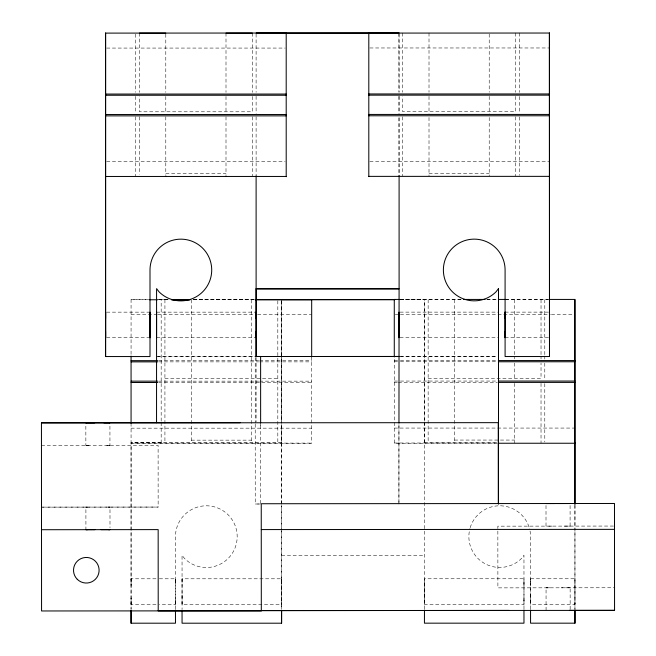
<?xml version="1.0" encoding="UTF-8"?>
<svg xmlns="http://www.w3.org/2000/svg" width="656" height="656" viewBox="0 0 656 656"><rect width="100%" height="100%" fill="white"/><g stroke="black" fill="none" stroke-linecap="round" stroke-linejoin="round"><path stroke-width="0.49" stroke-dasharray="3.28 2.46" d="M161.171 443.095L161.171 422.177M161.171 421.16L161.171 299.759L168.313 299.751M175.48 608.948L175.464 536.649A30.857 30.857 0 0 1 214.323 506.85A30.857 30.857 0 0 1 233.052 552.081A30.857 30.857 0 0 1 184.516 558.477L182.048 555.271L182.065 609.006M159.326 578.797L175.472 578.797L175.48 585.193L175.472 604.381L159.326 604.381M175.472 582.544L175.472 578.797M182.065 594.902L182.056 604.381L281.58 604.381L281.588 602.667M182.056 604.381L182.056 578.797L281.58 578.797L281.58 604.381M260.604 425.728L260.637 422.784L260.571 503.98L255.233 504.021L260.325 503.997M281.58 530.95L281.58 609.039L281.588 422.161M281.58 529.925L281.58 505.407M281.58 504.39L281.58 424.219L281.58 443.095M281.58 357.815L281.58 423.177L281.58 357.914M281.58 356.79L281.58 300.62M281.588 421.144L281.588 355.773M281.588 354.757L281.588 299.603M281.58 580.511L281.58 578.797M398.922 504.021L398.946 424.129L398.938 503.013M424.448 603.922L424.448 578.772L523.972 578.772L523.98 585.168L523.972 604.356L424.448 604.356L424.448 579.207M424.481 609.03L424.563 422.152M424.571 421.144L424.563 299.595L400.053 299.595M523.98 608.981L523.964 555.247L521.512 558.445A30.857 30.857 0 0 1 469.909 528.646M523.98 597.96L523.972 604.356M523.972 585.168L523.972 578.772M530.565 608.924L530.556 536.624A30.857 30.857 0 0 0 529.515 528.646M530.565 594.877L530.556 604.356L574.959 604.356L574.959 578.772L530.556 578.772L530.556 604.356M574.951 504.8L574.951 608.883L574.951 531.04M131.069 578.797L131.069 585.193L131.069 578.797L158.317 578.797M131.069 604.381L131.077 597.985L131.069 604.381L158.317 604.381M424.383 443.005L424.383 299.669M424.563 442.587L497.215 442.579M85.862 445.383L89.388 445.383L85.862 445.383L85.846 423.792M109.946 445.367L106.42 445.375L109.946 445.367L109.929 423.776M85.903 507.096L87.51 507.096L85.903 507.096L85.92 529.671M109.987 507.08L108.371 507.08L109.987 507.08L109.995 527.695M546.005 505.497L546.013 526.112L547.629 526.112M570.089 505.489L570.097 526.096L564.078 526.096M546.071 610.4L546.054 587.825L552.073 587.817M570.154 609.399L570.138 587.809L561.216 587.817M193.823 299.718L254.028 299.636M400.34 299.653L424.571 299.603M369.82 47.97L549.416 47.97M106.608 48.068L285.18 48.068M369.82 161.442L549.416 161.442M106.608 161.54L285.18 161.54M429.008 173.422L489.212 173.422M165.796 173.52L226 173.52M400.398 299.431L461.627 299.431M487.137 299.431L497.338 299.431M505.505 299.431L548.359 299.431M148.412 299.521L131.069 299.521L131.069 355.109M158.621 299.521L167.797 299.521M193.307 299.521L254.536 299.521M400.299 299.669L462.136 299.669M486.621 299.669L497.338 299.669M505.505 299.669L548.801 299.669M131.069 299.759L148.412 299.759M158.162 299.759L167.969 299.759M193.307 299.759L254.536 299.759M106.608 312.149L149.994 312.149M156.587 312.149L255.094 312.149M399.988 312.125L498.503 312.125M505.087 312.125L548.473 312.125M395.297 314.601L399.381 314.601M400.398 314.601L550.4 314.601M551.417 314.601L573.869 314.601M131.069 314.7L156.579 314.7M157.596 314.7L256.578 314.7M257.595 314.7L311.682 314.7M106.608 337.742L149.994 337.742M156.587 337.742L255.094 337.742M399.988 337.717L498.503 337.709M505.087 337.709L548.473 337.709M157.571 356.511L254.479 356.446M400.463 356.446L496.436 356.429M156.571 356.544L254.216 356.52M399.988 356.52L496.461 356.454M394.281 360.57L399.381 360.57M400.398 360.57L497.338 360.57M158.621 360.669L258.62 360.669M259.637 360.669L311.682 360.669M394.281 361.768L399.381 361.768M400.398 361.768L497.338 361.768M158.621 361.866L258.62 361.866M259.637 361.866L311.682 361.866M428.147 378.34L541.028 378.34L541.028 363.014M164.927 378.43L277.816 378.43M394.281 381.054L399.381 381.054M400.398 381.054L497.338 381.054M158.621 381.152L258.62 381.152M259.637 381.152L311.682 381.152M394.281 382.391L397.339 382.391M398.356 382.391L497.338 382.391M158.621 382.489L260.662 382.489M261.678 382.489L311.682 382.489M394.281 428.065L574.894 428.065M131.069 428.163L311.682 428.163M454.485 440.061L514.689 440.061M191.273 440.151L251.478 440.151M161.171 442.587L131.069 442.587L131.069 608.866L131.069 424.186M281.588 442.587L131.077 442.587L131.069 443.095L311.682 443.095M394.281 443.005L497.338 443.005M497.338 443.243L394.281 443.243L394.281 357.651M131.069 443.333L311.682 443.333L311.682 357.094M41.459 445.432L158.104 445.326L158.145 507.063L41.5 507.137M42.525 507.104L158.145 507.063M552.04 526.112L546.013 526.112M568.481 526.096L570.097 526.096M613.475 526.055L497.855 526.161L497.896 587.874L614.541 587.76M281.58 555.468L424.571 555.468M547.67 587.825L546.054 587.825M568.522 587.809L570.138 587.809M574.959 578.772L574.959 579.207M574.959 604.356L574.959 602.643M530.556 578.772L530.565 585.168M182.056 578.797L182.065 585.193M175.472 604.381L175.472 597.985M574.943 505.448L574.943 530.015M398.905 33.021L398.938 92.234M398.946 96.309L398.955 113.668M398.955 117.744L398.996 175.939M544.792 299.669L544.792 354.953M544.792 355.978L544.792 359.053M544.792 363.145L544.792 379.529M544.792 383.621L544.792 441.98M541.028 299.669L541.028 358.922M541.028 383.334L541.028 443.005M519.314 33.013L519.314 92.398M519.314 96.498L519.314 112.873M519.314 116.973L519.314 175.332M515.55 33.03L515.55 92.283M515.55 96.366L515.55 111.692L402.669 111.692L402.669 96.366M515.55 116.801L515.55 175.972M514.689 299.669L514.689 358.922M514.689 363.014L514.689 378.34M514.689 383.334L514.689 443.005M489.212 34.046L489.212 92.283M489.212 96.366L489.212 113.627M489.212 117.498L489.212 175.833M454.485 299.669L454.485 443.005M429.008 33.021L429.008 92.283M429.008 96.366L429.008 113.627M429.008 117.498L429.008 175.833M428.147 299.669L428.147 443.005M402.661 33.021L402.669 92.283M402.669 116.801L402.669 175.972M399.086 33.973L399.094 92.193M399.086 96.268L399.094 113.644M399.086 117.719L399.094 175.947M281.58 300.784L281.58 356.889M277.816 300.784L277.816 443.095M256.102 33.973L256.102 92.283M256.102 96.268L256.111 113.644M256.102 116.768L256.111 175.947M256.102 357.495L256.102 421.751M255.217 357.52L255.233 423.104M255.217 424.104L255.233 504.021M252.339 33.12L252.339 92.381M252.339 96.465L252.339 111.791L139.457 111.791L139.457 96.465M252.339 116.784L252.339 176.07M251.478 299.759L251.478 443.095M226 33.12L226 92.381M226 96.465L226 111.791M226 116.784L226 174.324M191.273 299.759L191.273 443.095M165.796 34.145L165.796 92.381M165.796 96.465L165.796 111.791M165.796 116.784L165.796 174.324M164.927 299.759L164.927 443.095M139.449 33.12L139.457 92.381M139.457 116.784L139.457 174.234M135.694 34.137L135.694 92.283M135.694 96.366L135.694 112.684M135.694 116.768L135.694 175.931M470.18 527.686A30.857 30.857 0 0 1 529.236 527.686"/><path stroke-width="0.98" d="M175.464 609.957L175.48 623.2L131.069 623.192L131.069 610.916M182.048 610.014L182.065 623.2L281.588 623.2L281.588 610.055L281.58 623.192M398.963 423.112L399.086 288.812L256.102 288.82L256.111 356.495L255.233 356.52L399.447 356.446M286.196 33.136L256.102 33.12L549.408 33.038L549.449 176.357L549.49 175.923M255.045 299.636L311.682 299.694L255.528 299.759M398.979 337.274L398.971 312.125L398.971 337.717M498.503 288.607L498.511 504.029L498.494 288.599L496.051 291.805A30.857 30.857 0 0 1 447.515 285.417A30.857 30.857 0 0 1 466.252 240.186A30.857 30.857 0 0 1 505.087 269.985L505.095 356.528L549.49 356.528L549.449 176.357L368.803 176.374M523.964 609.99L523.98 623.175L424.44 623.167L424.465 610.031M530.556 609.932L530.565 623.175L574.968 623.175L574.968 609.867L574.951 623.167M574.951 503.783L574.894 299.669M156.587 337.307L156.587 337.742L156.587 312.149L156.587 312.592M256.111 337.307L256.111 337.742L256.102 331.337M256.111 312.584L256.111 312.149L256.111 318.554M498.494 312.559L498.503 312.125L498.503 318.529M498.503 337.274L498.503 337.709L498.494 331.313M41.517 529.72L158.162 529.613L158.211 610.925L261.309 610.859L261.244 503.742L614.483 503.48L614.557 610.383L261.309 610.605L509.097 610.408M105.591 176.448L105.591 33.112L399.094 32.964L368.803 33.021M156.546 422.735L156.579 288.624L159.039 291.83A30.857 30.857 0 0 0 207.583 285.442A30.857 30.857 0 0 0 188.846 240.211A30.857 30.857 0 0 0 150.003 270.018L150.003 356.561L105.591 356.544L105.6 175.947M574.927 443.005L574.951 442.562L574.943 504.423M281.588 299.603L394.945 299.595M498.298 503.726L498.248 422.661L41.443 422.866L41.566 610.966L261.309 610.818M86.256 422.808L85.846 422.808L94.767 422.8M109.519 422.792L109.929 422.792L103.91 422.8M171.372 299.751L189.74 299.726M87.527 529.671L85.92 529.671L94.841 529.663M108.388 529.663L109.995 529.654L101.073 529.663M139.449 33.12L165.796 33.128M226 33.12L252.339 33.12M105.591 94.054L286.205 94.054M368.803 93.956L549.416 93.956M368.803 95.153L549.416 95.153M105.591 95.251L286.205 95.251M368.803 114.439L549.416 114.431M105.591 114.529L286.205 114.529M368.803 115.776L549.416 115.776M105.591 115.874L286.205 115.866M105.591 176.472L286.205 176.456M256.111 288.829L399.102 288.829L399.094 175.947M399.381 299.431L394.281 299.431L394.281 356.93M463.669 299.431L485.096 299.431M498.363 299.431L505.505 299.431M549.384 299.431L574.894 299.431L574.894 443.243L498.363 443.243M311.682 299.694L394.281 299.669M149.437 299.759L157.596 299.759M171.88 299.759L190.256 299.759M255.496 356.446L260.596 356.47M498.363 360.57L574.894 360.57M131.069 360.669L157.596 360.669M498.363 361.768L574.894 361.768M131.069 361.866L157.596 361.866M498.363 381.054L574.894 381.054M131.069 381.152L157.596 381.152M498.363 382.391L574.894 382.391M131.069 382.489L157.596 382.489M41.443 422.825L240.203 422.735M554.927 503.537L546.005 503.537L570.08 503.521L558.043 503.529M261.26 529.581L614.5 529.351M569.506 610.367L614.557 610.342M398.971 356.52L256.111 356.495L256.111 175.947M105.591 356.544L105.591 32.898M549.482 337.274L549.482 337.709L549.482 312.125L549.49 324.925M505.087 318.521L505.087 312.125L505.087 337.709L505.079 331.313M150.003 318.554L149.994 312.149L149.994 337.742L149.994 331.337M105.6 318.554L105.6 312.149L105.6 337.742L105.591 331.337M549.408 32.8L549.482 356.52M368.803 32.8L368.803 176.612M311.682 299.521L311.682 356.815M286.196 32.898L286.205 176.71M260.621 356.495L260.637 422.784M226 175.931L226 176.472M165.796 175.931L165.796 176.472M131.069 356.069L131.069 423.268M131.077 609.9L131.077 623.2M570.154 610.383L569.744 610.383L570.154 610.383M77.269 579.297A12.792 12.792 0 0 0 98.671 573.549A12.792 12.792 0 0 0 82.992 557.895A12.792 12.792 0 0 0 77.269 579.297"/></g></svg>
